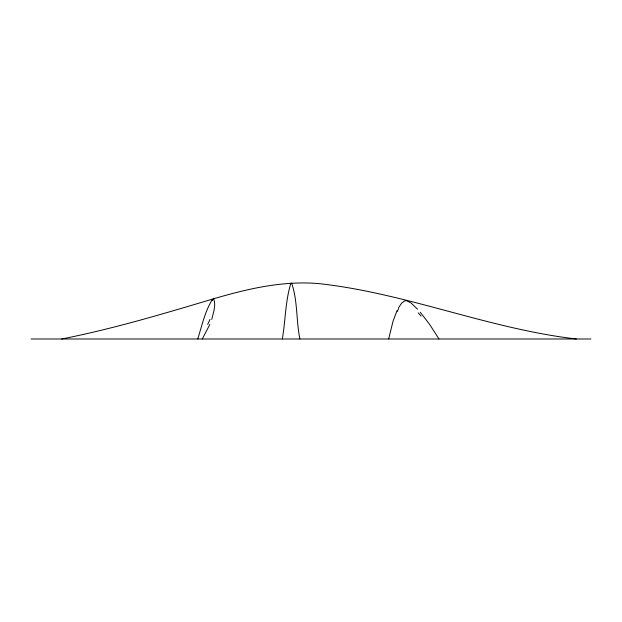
<?xml version="1.0" encoding="UTF-8"?>
<svg xmlns="http://www.w3.org/2000/svg" width="622" height="622" viewBox="0 0 622 622"><rect width="100%" height="100%" fill="white"/><g stroke="black" fill="none" stroke-linecap="round" stroke-linejoin="round"><path stroke-width="0.93" d="M282.334 338.99C285.521 320.54 285.304 301.219 290.863 283.329M388.657 338.99L393.05 321.177L397.108 310.51M197.757 338.99C201.94 325.586 204.996 311.225 212.53 299.213M211.729 319.436C213.222 312.952 216.332 305.114 213.571 298.785M209.824 324.49L202.29 338.99M398.562 307.688L401.719 303.077L404.393 301.079A76.452 18.209 81.9 0 1 406.757 300.76L411.126 303.038L417.525 309.188M61.632 338.99C110.716 329.341 158.75 315.167 206.636 300.861C243.039 289.906 280.856 280.234 319.195 283.648C406.648 293.257 489.047 328.921 576.384 338.99M31.1 338.99L590.9 338.99M420.285 312.267L429.569 324.303L438.976 338.99M299.89 338.99C296.103 320.781 297.814 300.698 291.586 283.088A55.249 4.844 -89.1 0 0 290.863 283.383M209.979 319.397A290.334 119.797 -3.4 0 1 207.678 324.404M212.257 300.496A73.645 6.477 -76.6 0 1 213.502 299.089M397.279 311.397A197.882 45.297 84.2 0 1 398.71 308.496M418.311 312.882A338.998 66.538 73.1 0 1 421.078 316.163"/></g></svg>
